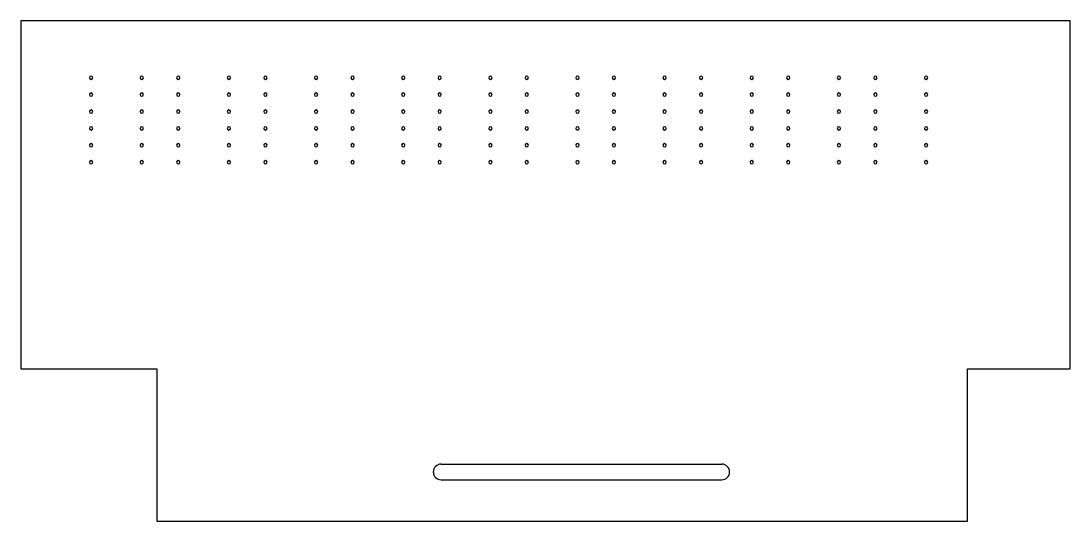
# Model space of a CAD drawing. Extents: x -20 to 137, y 0 to 75.
import ezdxf

# ---------------------------------------------------------------- set-up
doc = ezdxf.new("R2010")
doc.units = 0
doc.layers.get('0').update_dxf_attribs({"linetype": 'continuous'})

# ---------------------------------------------------------------- blocks, each defined once
blk = doc.blocks.new('CUT')
at = {"color": 0}
for p, q in [((-20.4, 75.2), (-20.4, 22.9)), ((137.3, 75.2), (-20.4, 75.2)), ((137.3, 22.9), (137.3, 75.2)), ((-20.4, 22.9), (0, 22.9)), ((0, 22.9), (0, 0)), ((121.9, 0), (121.9, 22.9)), ((121.9, 22.9), (137.3, 22.9)), ((42.75, 8.55), (84.95, 8.55)), ((42.75, 6.2), (84.95, 6.2)), ((0, 0), (121.9, 0))]:
    blk.add_line(p, q, dxfattribs=at)
for centre, radius, start, end in [((-9.86, 66.66), 0.25, 90, -90), ((-9.86, 66.66), 0.25, -90, 90), ((-2.24, 66.66), 0.25, 90, -90), ((-2.24, 66.66), 0.25, -90, 90), ((3.24, 66.66), 0.25, 90, -90), ((3.24, 66.66), 0.25, -90, 90), ((10.86, 66.66), 0.25, 90, -90), ((10.86, 66.66), 0.25, -90, 90), ((16.34, 66.66), 0.25, 90, -90), ((16.34, 66.66), 0.25, -90, 90), ((23.96, 66.66), 0.25, 90, -90), ((23.96, 66.66), 0.25, -90, 90), ((29.44, 66.66), 0.25, 90, -90), ((29.44, 66.66), 0.25, -90, 90), ((37.06, 66.66), 0.25, 90, -90), ((37.06, 66.66), 0.25, -90, 90), ((42.54, 66.66), 0.25, 90, -90), ((42.54, 66.66), 0.25, -90, 90), ((50.16, 66.66), 0.25, 90, -90), ((50.16, 66.66), 0.25, -90, 90), ((55.64, 66.66), 0.25, 90, -90), ((55.64, 66.66), 0.25, -90, 90), ((63.26, 66.66), 0.25, 90, -90), ((63.26, 66.66), 0.25, -90, 90), ((68.74, 66.66), 0.25, 90, -90), ((68.74, 66.66), 0.25, -90, 90), ((76.36, 66.66), 0.25, 90, -90), ((76.36, 66.66), 0.25, -90, 90), ((81.84, 66.66), 0.25, 90, -90), ((81.84, 66.66), 0.25, -90, 90), ((89.46, 66.66), 0.25, 90, -90), ((89.46, 66.66), 0.25, -90, 90), ((94.94, 66.66), 0.25, 90, -90), ((94.94, 66.66), 0.25, -90, 90), ((102.56, 66.66), 0.25, 90, -90), ((102.56, 66.66), 0.25, -90, 90), ((108.04, 66.66), 0.25, 90, -90), ((108.04, 66.66), 0.25, -90, 90), ((115.66, 66.66), 0.25, 90, -90), ((115.66, 66.66), 0.25, -90, 90), ((-9.86, 64.12), 0.25, 90, -90), ((-9.86, 64.12), 0.25, -90, 90), ((-2.24, 64.12), 0.25, 90, -90), ((-2.24, 64.12), 0.25, -90, 90), ((3.24, 64.12), 0.25, 90, -90), ((3.24, 64.12), 0.25, -90, 90), ((10.86, 64.12), 0.25, 90, -90), ((10.86, 64.12), 0.25, -90, 90), ((16.34, 64.12), 0.25, 90, -90), ((16.34, 64.12), 0.25, -90, 90), ((23.96, 64.12), 0.25, 90, -90), ((23.96, 64.12), 0.25, -90, 90), ((29.44, 64.12), 0.25, 90, -90), ((29.44, 64.12), 0.25, -90, 90), ((37.06, 64.12), 0.25, 90, -90), ((37.06, 64.12), 0.25, -90, 90), ((42.54, 64.12), 0.25, 90, -90), ((42.54, 64.12), 0.25, -90, 90), ((50.16, 64.12), 0.25, 90, -90), ((50.16, 64.12), 0.25, -90, 90), ((55.64, 64.12), 0.25, 90, -90), ((55.64, 64.12), 0.25, -90, 90), ((63.26, 64.12), 0.25, 90, -90), ((63.26, 64.12), 0.25, -90, 90), ((68.74, 64.12), 0.25, 90, -90), ((68.74, 64.12), 0.25, -90, 90), ((76.36, 64.12), 0.25, 90, -90), ((76.36, 64.12), 0.25, -90, 90), ((81.84, 64.12), 0.25, 90, -90), ((81.84, 64.12), 0.25, -90, 90), ((89.46, 64.12), 0.25, 90, -90), ((89.46, 64.12), 0.25, -90, 90), ((94.94, 64.12), 0.25, 90, -90), ((94.94, 64.12), 0.25, -90, 90), ((102.56, 64.12), 0.25, 90, -90), ((102.56, 64.12), 0.25, -90, 90), ((108.04, 64.12), 0.25, 90, -90), ((108.04, 64.12), 0.25, -90, 90), ((115.66, 64.12), 0.25, 90, -90), ((115.66, 64.12), 0.25, -90, 90), ((-9.86, 61.58), 0.25, 90, -90), ((-9.86, 61.58), 0.25, -90, 90), ((-2.24, 61.58), 0.25, 90, -90), ((-2.24, 61.58), 0.25, -90, 90), ((3.24, 61.58), 0.25, 90, -90), ((3.24, 61.58), 0.25, -90, 90), ((10.86, 61.58), 0.25, 90, -90), ((10.86, 61.58), 0.25, -90, 90), ((16.34, 61.58), 0.25, 90, -90), ((16.34, 61.58), 0.25, -90, 90), ((23.96, 61.58), 0.25, 90, -90), ((23.96, 61.58), 0.25, -90, 90), ((29.44, 61.58), 0.25, 90, -90), ((29.44, 61.58), 0.25, -90, 90), ((37.06, 61.58), 0.25, 90, -90), ((37.06, 61.58), 0.25, -90, 90), ((42.54, 61.58), 0.25, 90, -90), ((42.54, 61.58), 0.25, -90, 90), ((50.16, 61.58), 0.25, 90, -90), ((50.16, 61.58), 0.25, -90, 90), ((55.64, 61.58), 0.25, 90, -90), ((55.64, 61.58), 0.25, -90, 90), ((63.26, 61.58), 0.25, 90, -90), ((63.26, 61.58), 0.25, -90, 90), ((68.74, 61.58), 0.25, 90, -90), ((68.74, 61.58), 0.25, -90, 90), ((76.36, 61.58), 0.25, 90, -90), ((76.36, 61.58), 0.25, -90, 90), ((81.84, 61.58), 0.25, 90, -90), ((81.84, 61.58), 0.25, -90, 90), ((89.46, 61.58), 0.25, 90, -90), ((89.46, 61.58), 0.25, -90, 90), ((94.94, 61.58), 0.25, 90, -90), ((94.94, 61.58), 0.25, -90, 90), ((102.56, 61.58), 0.25, 90, -90), ((102.56, 61.58), 0.25, -90, 90), ((108.04, 61.58), 0.25, 90, -90), ((108.04, 61.58), 0.25, -90, 90), ((115.66, 61.58), 0.25, 90, -90), ((115.66, 61.58), 0.25, -90, 90), ((-9.86, 59.04), 0.25, 90, -90), ((-9.86, 59.04), 0.25, -90, 90), ((-2.24, 59.04), 0.25, 90, -90), ((-2.24, 59.04), 0.25, -90, 90), ((3.24, 59.04), 0.25, 90, -90), ((3.24, 59.04), 0.25, -90, 90), ((10.86, 59.04), 0.25, 90, -90), ((10.86, 59.04), 0.25, -90, 90), ((16.34, 59.04), 0.25, 90, -90), ((16.34, 59.04), 0.25, -90, 90), ((23.96, 59.04), 0.25, 90, -90), ((23.96, 59.04), 0.25, -90, 90), ((29.44, 59.04), 0.25, 90, -90), ((29.44, 59.04), 0.25, -90, 90), ((37.06, 59.04), 0.25, 90, -90), ((37.06, 59.04), 0.25, -90, 90), ((42.54, 59.04), 0.25, 90, -90), ((42.54, 59.04), 0.25, -90, 90), ((50.16, 59.04), 0.25, 90, -90), ((50.16, 59.04), 0.25, -90, 90), ((55.64, 59.04), 0.25, 90, -90), ((55.64, 59.04), 0.25, -90, 90), ((63.26, 59.04), 0.25, 90, -90), ((63.26, 59.04), 0.25, -90, 90), ((68.74, 59.04), 0.25, 90, -90), ((68.74, 59.04), 0.25, -90, 90), ((76.36, 59.04), 0.25, 90, -90), ((76.36, 59.04), 0.25, -90, 90), ((81.84, 59.04), 0.25, 90, -90), ((81.84, 59.04), 0.25, -90, 90), ((89.46, 59.04), 0.25, 90, -90), ((89.46, 59.04), 0.25, -90, 90), ((94.94, 59.04), 0.25, 90, -90), ((94.94, 59.04), 0.25, -90, 90), ((102.56, 59.04), 0.25, 90, -90), ((102.56, 59.04), 0.25, -90, 90), ((108.04, 59.04), 0.25, 90, -90), ((108.04, 59.04), 0.25, -90, 90), ((115.66, 59.04), 0.25, 90, -90), ((115.66, 59.04), 0.25, -90, 90), ((-9.86, 56.5), 0.25, 90, -90), ((-9.86, 56.5), 0.25, -90, 90), ((-2.24, 56.5), 0.25, 90, -90), ((-2.24, 56.5), 0.25, -90, 90), ((3.24, 56.5), 0.25, 90, -90), ((3.24, 56.5), 0.25, -90, 90), ((10.86, 56.5), 0.25, 90, -90), ((10.86, 56.5), 0.25, -90, 90), ((16.34, 56.5), 0.25, 90, -90), ((16.34, 56.5), 0.25, -90, 90), ((23.96, 56.5), 0.25, 90, -90), ((23.96, 56.5), 0.25, -90, 90), ((29.44, 56.5), 0.25, 90, -90), ((29.44, 56.5), 0.25, -90, 90), ((37.06, 56.5), 0.25, 90, -90), ((37.06, 56.5), 0.25, -90, 90), ((42.54, 56.5), 0.25, 90, -90), ((42.54, 56.5), 0.25, -90, 90), ((50.16, 56.5), 0.25, 90, -90), ((50.16, 56.5), 0.25, -90, 90), ((55.64, 56.5), 0.25, 90, -90), ((55.64, 56.5), 0.25, -90, 90), ((63.26, 56.5), 0.25, 90, -90), ((63.26, 56.5), 0.25, -90, 90), ((68.74, 56.5), 0.25, 90, -90), ((68.74, 56.5), 0.25, -90, 90), ((76.36, 56.5), 0.25, 90, -90), ((76.36, 56.5), 0.25, -90, 90), ((81.84, 56.5), 0.25, 90, -90), ((81.84, 56.5), 0.25, -90, 90), ((89.46, 56.5), 0.25, 90, -90), ((89.46, 56.5), 0.25, -90, 90), ((94.94, 56.5), 0.25, 90, -90), ((94.94, 56.5), 0.25, -90, 90), ((102.56, 56.5), 0.25, 90, -90), ((102.56, 56.5), 0.25, -90, 90), ((108.04, 56.5), 0.25, 90, -90), ((108.04, 56.5), 0.25, -90, 90), ((115.66, 56.5), 0.25, 90, -90), ((115.66, 56.5), 0.25, -90, 90), ((-9.86, 53.96), 0.25, 90, -90), ((-9.86, 53.96), 0.25, -90, 90), ((-2.24, 53.96), 0.25, 90, -90), ((-2.24, 53.96), 0.25, -90, 90), ((3.24, 53.96), 0.25, 90, -90), ((3.24, 53.96), 0.25, -90, 90), ((10.86, 53.96), 0.25, 90, -90), ((10.86, 53.96), 0.25, -90, 90), ((16.34, 53.96), 0.25, 90, -90), ((16.34, 53.96), 0.25, -90, 90), ((23.96, 53.96), 0.25, 90, -90), ((23.96, 53.96), 0.25, -90, 90), ((29.44, 53.96), 0.25, 90, -90), ((29.44, 53.96), 0.25, -90, 90), ((37.06, 53.96), 0.25, 90, -90), ((37.06, 53.96), 0.25, -90, 90), ((42.54, 53.96), 0.25, 90, -90), ((42.54, 53.96), 0.25, -90, 90), ((50.16, 53.96), 0.25, 90, -90), ((50.16, 53.96), 0.25, -90, 90), ((55.64, 53.96), 0.25, 90, -90), ((55.64, 53.96), 0.25, -90, 90), ((63.26, 53.96), 0.25, 90, -90), ((63.26, 53.96), 0.25, -90, 90), ((68.74, 53.96), 0.25, 90, -90), ((68.74, 53.96), 0.25, -90, 90), ((76.36, 53.96), 0.25, 90, -90), ((76.36, 53.96), 0.25, -90, 90), ((81.84, 53.96), 0.25, 90, -90), ((81.84, 53.96), 0.25, -90, 90), ((89.46, 53.96), 0.25, 90, -90), ((89.46, 53.96), 0.25, -90, 90), ((94.94, 53.96), 0.25, 90, -90), ((94.94, 53.96), 0.25, -90, 90), ((102.56, 53.96), 0.25, 90, -90), ((102.56, 53.96), 0.25, -90, 90), ((108.04, 53.96), 0.25, 90, -90), ((108.04, 53.96), 0.25, -90, 90), ((115.66, 53.96), 0.25, 90, -90), ((115.66, 53.96), 0.25, -90, 90), ((42.75, 7.38), 1.18, 90, -90), ((84.95, 7.38), 1.18, -90, 90)]:
    blk.add_arc(centre, radius, start, end, dxfattribs=at)

msp = doc.modelspace()

# ---------------------------------------------------------------- block references
at = {"color": 0}
msp.add_blockref('CUT', (0, 0), dxfattribs=at)

doc.saveas('drawing.dxf')
